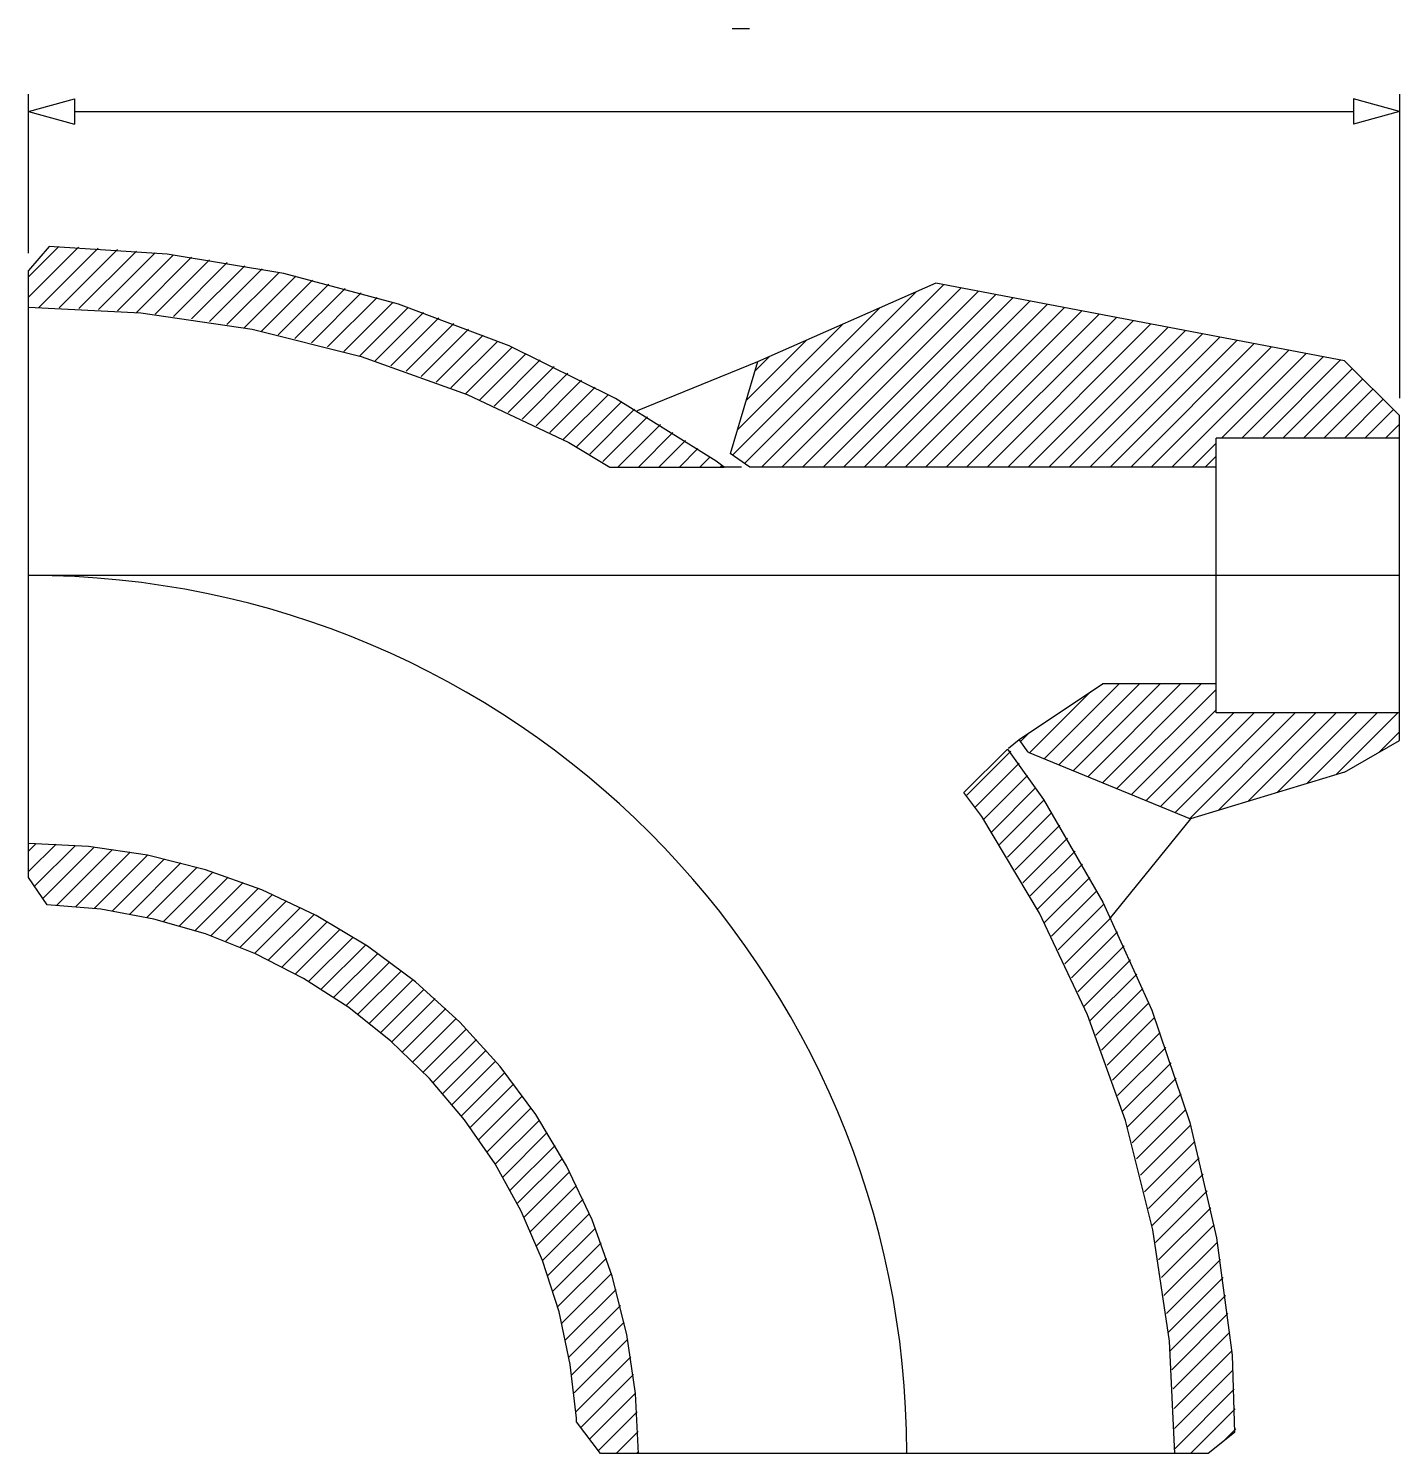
# Model space of a CAD drawing. Extents: x 485 to 1194, y 237 to 974.
import ezdxf

# ---------------------------------------------------------------- set-up
doc = ezdxf.new("R2010")
doc.units = 0
doc.header["$MEASUREMENT"] = 0
doc.layers.add('-1', color=7, linetype='CONTINUOUS')
doc.layers.add('1', color=7, linetype='CONTINUOUS')

msp = doc.modelspace()

# ---------------------------------------------------------------- linework, layer by layer
at = {"layer": '-1', "color": 5, "linetype": 'Continuous'}
msp.add_line((848.46, 973.75), (857.46, 973.75), dxfattribs=at)
at = {"layer": '1', "color": 3, "linetype": 'Continuous'}
for p, q in [((484.8, 857.65), (484.75, 939.79)), ((484.76, 930.79), (508.47, 937.34)), ((508.47, 937.34), (508.47, 924.23)), ((508.47, 937.34), (508.47, 924.23)), ((1169.8, 937.34), (1169.8, 924.23)), ((1193.51, 930.79), (1169.8, 937.34)), ((1169.8, 937.34), (1169.8, 924.23)), ((1193.51, 939.79), (1193.51, 782.62)), ((484.76, 930.79), (508.47, 924.23)), ((508.47, 930.79), (1169.8, 930.79)), ((1193.51, 930.79), (1169.8, 924.23))]:
    msp.add_line(p, q, dxfattribs=at)
at = {"layer": '1', "color": 7, "linetype": 'Continuous'}
for p, q in [((495.4, 861.1), (484.8, 848.65)), ((556.38, 857.08), (495.4, 861.1)), ((616.82, 847.08), (556.38, 857.08)), ((484.8, 534.77), (484.8, 848.65)), ((675.98, 831.21), (616.82, 847.08)), ((953.73, 842.17), (861.63, 801.36)), ((1165.15, 801.99), (953.73, 842.17)), ((484.8, 829.61), (542.88, 826.76)), ((542.88, 826.76), (600.4, 818.23)), ((733.3, 809.61), (675.98, 831.21)), ((600.4, 818.23), (656.81, 804.1)), ((656.81, 804.1), (711.57, 784.52)), ((788.22, 782.5), (733.3, 809.61)), ((861.63, 801.36), (847.45, 753.79)), ((1165.15, 801.99), (1193.51, 773.62)), ((711.57, 784.52), (764.14, 759.66)), ((840.23, 750.14), (788.22, 782.5)), ((1193.51, 605.63), (1193.51, 773.62)), ((764.14, 759.66), (785.26, 747)), ((1098.75, 619.88), (1098.75, 762)), ((1193.51, 762), (1098.75, 762)), ((857.66, 747), (847.51, 753.99)), ((785.26, 747), (844.32, 747)), ((844.32, 747), (840.23, 750.14)), ((1098.75, 747), (857.66, 747)), ((996.92, 606.17), (1039.91, 634.88)), ((1098.75, 634.88), (1039.91, 634.88)), ((1193.51, 619.88), (1098.75, 619.88)), ((1001.63, 599.52), (996.92, 606.17)), ((1165.15, 589.27), (1193.51, 605.63)), ((968.31, 578.7), (990.82, 601.21)), ((990.82, 601.21), (1009.53, 575.08)), ((1001.63, 599.52), (1085.47, 565.17)), ((1165.15, 589.27), (1085.47, 565.17)), ((977.52, 566.28), (968.31, 578.7)), ((1009.53, 575.08), (1040.14, 522.02)), ((1007.42, 516.4), (977.52, 566.28)), ((515.7, 550.82), (484.8, 552.33)), ((546.31, 546.28), (515.7, 550.82)), ((576.33, 538.77), (546.31, 546.28)), ((605.46, 528.35), (576.33, 538.77)), ((494.36, 520.65), (484.8, 534.77)), ((633.43, 515.12), (605.46, 528.35)), ((522.11, 518.35), (494.36, 520.65)), ((494.36, 520.65), (494.36, 520.65)), ((549.51, 513.34), (522.11, 518.35)), ((1032.29, 463.84), (1007.42, 516.4)), ((1040.14, 522.02), (1065.4, 466.22)), ((576.28, 505.67), (549.51, 513.34)), ((659.98, 499.22), (633.43, 515.12)), ((602.17, 495.41), (576.28, 505.67)), ((626.93, 482.67), (602.17, 495.41)), ((684.83, 480.79), (659.98, 499.22)), ((650.32, 467.56), (626.93, 482.67)), ((707.76, 460.01), (684.83, 480.79)), ((672.12, 450.23), (650.32, 467.56)), ((1065.4, 466.22), (1085.07, 408.21)), ((728.54, 437.09), (707.76, 460.01)), ((1051.89, 409.09), (1032.29, 463.84)), ((692.12, 430.84), (672.12, 450.23)), ((746.98, 412.24), (728.54, 437.09)), ((710.12, 409.59), (692.12, 430.84)), ((725.95, 386.68), (710.12, 409.59)), ((762.89, 385.7), (746.98, 412.24)), ((1066.02, 352.68), (1051.89, 409.09)), ((1085.07, 408.21), (1098.96, 348.55)), ((739.45, 362.33), (725.95, 386.68)), ((776.12, 357.73), (762.89, 385.7)), ((750.51, 336.77), (739.45, 362.33)), ((786.55, 328.6), (776.12, 357.73)), ((1074.56, 295.15), (1066.02, 352.68)), ((1098.96, 348.55), (1106.93, 287.82)), ((759.01, 310.25), (750.51, 336.77)), ((794.07, 298.58), (786.55, 328.6)), ((764.86, 283.02), (759.01, 310.25)), ((798.62, 267.98), (794.07, 298.58)), ((1077.41, 237.07), (1074.56, 295.15)), ((1106.93, 287.82), (1108.23, 247.91)), ((768.02, 255.35), (764.86, 283.02)), ((800.14, 237.07), (798.62, 267.98)), ((768.05, 253.36), (768.02, 255.35)), ((780.37, 237), (768.05, 253.36)), ((1108.23, 247.91), (1094.58, 237)), ((1094.58, 237), (780.37, 237)), ((800.14, 237), (800.14, 237.07)), ((1077.41, 237), (1077.41, 237.07))]:
    msp.add_line(p, q, dxfattribs=at)
at = {"layer": '1', "color": 4, "linetype": 'Continuous'}
for p, q in [((484.8, 845.42), (500.38, 861)), ((484.8, 834.81), (510.65, 860.66)), ((490.17, 829.58), (520.75, 860.16)), ((500.59, 829.4), (530.7, 859.51)), ((510.84, 829.04), (540.51, 858.71)), ((520.92, 828.51), (550.18, 857.77)), ((530.83, 827.82), (559.71, 856.69)), ((540.6, 826.98), (569.1, 855.48)), ((550.22, 825.99), (578.38, 854.15)), ((559.69, 824.86), (587.53, 852.69)), ((569.04, 823.59), (596.56, 851.12)), ((578.25, 822.2), (605.48, 849.43)), ((587.33, 820.68), (614.28, 847.63)), ((596.29, 819.03), (622.98, 845.72)), ((605.14, 817.27), (631.57, 843.7)), ((613.86, 815.39), (640.06, 841.59)), ((863.67, 747), (958.02, 841.35)), ((622.48, 813.4), (648.45, 839.37)), ((630.99, 811.3), (656.74, 837.06)), ((639.39, 809.1), (664.94, 834.65)), ((854.94, 748.87), (943.86, 837.79)), ((874.28, 747), (966.94, 839.66)), ((884.88, 747), (975.85, 837.96)), ((895.49, 747), (984.76, 836.27)), ((906.1, 747), (993.68, 834.58)), ((916.7, 747), (1002.59, 832.88)), ((647.69, 806.79), (673.05, 832.14)), ((655.89, 804.38), (681.06, 829.55)), ((663.99, 801.88), (688.98, 826.87)), ((848.66, 753.2), (924.82, 829.36)), ((927.31, 747), (1011.5, 831.19)), ((937.92, 747), (1020.41, 829.49)), ((948.52, 747), (1029.33, 827.8)), ((959.13, 747), (1038.24, 826.11)), ((672, 799.27), (696.82, 824.1)), ((679.91, 796.58), (704.57, 821.24)), ((687.73, 793.79), (712.23, 818.3)), ((851.2, 766.34), (905.77, 820.92)), ((969.74, 747), (1047.15, 824.41)), ((980.34, 747), (1056.06, 822.72)), ((990.95, 747), (1064.98, 821.02)), ((1001.56, 747), (1073.89, 819.33)), ((695.45, 790.91), (719.82, 815.28)), ((703.1, 787.95), (727.32, 812.17)), ((855.7, 781.45), (886.73, 812.48)), ((1012.16, 747), (1082.8, 817.64)), ((1022.77, 747), (1091.71, 815.94)), ((1033.38, 747), (1100.63, 814.25)), ((1043.98, 747), (1109.54, 812.55)), ((1054.59, 747), (1118.45, 810.86)), ((710.65, 784.9), (734.74, 808.99)), ((718.12, 781.76), (742.08, 805.72)), ((860.2, 796.56), (867.69, 804.05)), ((1065.2, 747), (1127.36, 809.17)), ((1075.8, 747), (1136.28, 807.47)), ((1101.41, 762), (1145.19, 805.78)), ((1112.02, 762), (1154.1, 804.08)), ((725.5, 778.53), (749.35, 802.38)), ((732.8, 775.23), (756.53, 798.96)), ((861.63, 801.36), (799.36, 776.16)), ((1122.62, 762), (1163.02, 802.39)), ((1133.23, 762), (1169.18, 797.95)), ((740.02, 771.84), (763.65, 795.47)), ((747.17, 768.38), (770.68, 791.9)), ((1143.83, 762), (1174.48, 792.65)), ((754.23, 764.83), (777.65, 788.25)), ((761.21, 761.21), (784.54, 784.54)), ((1154.44, 762), (1179.79, 787.34)), ((1165.05, 762), (1185.09, 782.04)), ((768.12, 757.51), (791.36, 780.75)), ((774.95, 753.73), (798.1, 776.89)), ((1175.65, 762), (1190.39, 776.74)), ((781.7, 749.88), (804.78, 772.96)), ((789.42, 747), (811.39, 768.96)), ((1186.26, 762), (1193.51, 769.25)), ((800.03, 747), (817.92, 764.89)), ((810.64, 747), (824.39, 760.75)), ((1086.41, 747), (1098.75, 759.34)), ((821.24, 747), (830.79, 756.55)), ((831.85, 747), (837.13, 752.27)), ((1093.12, 747), (1098.75, 752.63)), ((842.46, 747), (843.39, 747.93)), ((853.27, 747), (842.93, 747)), ((1193.51, 690.94), (484.8, 690.94)), ((1140.24, 690.94), (913.26, 690.94)), ((1009.82, 596.16), (1048.54, 634.88)), ((1017.35, 593.08), (1059.15, 634.88)), ((1024.87, 590), (1069.75, 634.88)), ((1032.39, 586.92), (1080.36, 634.88)), ((1039.92, 583.83), (1090.97, 634.88)), ((1002.3, 599.25), (1033.96, 630.91)), ((1047.44, 580.75), (1098.75, 632.06)), ((1054.97, 577.67), (1098.75, 621.45)), ((1062.49, 574.59), (1107.79, 619.88)), ((1070.02, 571.5), (1118.39, 619.88)), ((1077.54, 568.42), (1129, 619.88)), ((1085.06, 565.34), (1139.61, 619.88)), ((1099.85, 569.52), (1150.21, 619.88)), ((1115.05, 574.12), (1160.82, 619.88)), ((1130.26, 578.72), (1171.43, 619.88)), ((1145.46, 583.31), (1182.03, 619.88)), ((1160.67, 587.91), (1192.64, 619.88)), ((991.36, 601.75), (996.92, 606.17)), ((997.62, 605.17), (1002.02, 609.57)), ((1182.83, 599.47), (1193.51, 610.15)), ((969.88, 577.44), (992.54, 600.1)), ((974.22, 571.17), (996.93, 593.88)), ((978.49, 564.83), (1001.25, 587.6)), ((982.69, 558.42), (1005.51, 581.25)), ((986.81, 551.94), (1009.7, 574.83)), ((990.86, 545.39), (1013.82, 568.34)), ((994.84, 538.76), (1017.87, 561.78)), ((1085.47, 565.17), (1044.16, 514.05)), ((998.75, 532.06), (1021.85, 555.16)), ((484.8, 548.44), (488.67, 552.31)), ((484.8, 537.83), (498.98, 552.01)), ((487.84, 530.27), (508.98, 551.41)), ((492.13, 523.95), (518.69, 550.51)), ((499.17, 520.38), (528.13, 549.35)), ((509.1, 519.7), (537.33, 547.93)), ((518.71, 518.71), (546.29, 546.29)), ((1002.58, 525.28), (1025.76, 548.46)), ((528.04, 517.43), (555.03, 544.42)), ((537.1, 515.89), (563.56, 542.35)), ((545.91, 514.09), (571.9, 540.08)), ((1006.33, 518.43), (1029.6, 541.69)), ((554.49, 512.06), (580.04, 537.62)), ((562.84, 509.81), (588.01, 534.98)), ((570.99, 507.35), (595.8, 532.16)), ((1010.01, 511.5), (1033.37, 534.86)), ((578.93, 504.68), (603.43, 529.18)), ((586.68, 501.83), (610.89, 526.04)), ((1013.62, 504.5), (1037.06, 527.94)), ((594.25, 498.79), (618.2, 522.74)), ((601.65, 495.58), (625.36, 519.29)), ((1017.14, 497.42), (1040.68, 520.96)), ((608.87, 492.19), (632.36, 515.69)), ((615.92, 488.64), (639.23, 511.95)), ((1020.58, 490.25), (1044.23, 513.9)), ((622.82, 484.93), (645.95, 508.06)), ((629.55, 481.06), (652.53, 504.04)), ((1023.95, 483.01), (1047.71, 506.77)), ((636.13, 477.03), (658.98, 499.88)), ((642.56, 472.86), (665.29, 495.59)), ((1027.23, 475.69), (1051.11, 499.56)), ((648.85, 468.53), (671.47, 491.16)), ((654.98, 464.06), (677.52, 486.6)), ((1030.43, 468.28), (1054.43, 492.28)), ((660.97, 459.45), (683.44, 481.92)), ((1033.54, 460.79), (1057.67, 484.91)), ((666.82, 454.69), (689.24, 477.11)), ((672.53, 449.79), (694.9, 472.16)), ((1036.57, 453.21), (1060.83, 477.47)), ((678.09, 444.75), (700.44, 467.1)), ((1039.52, 445.55), (1063.92, 469.95)), ((683.51, 439.56), (705.85, 461.9)), ((1042.37, 437.79), (1066.92, 462.34)), ((688.8, 434.24), (711.14, 456.58)), ((693.94, 428.78), (716.3, 451.13)), ((1045.13, 429.95), (1069.84, 454.65)), ((698.95, 423.17), (721.33, 445.56)), ((1047.8, 422.01), (1072.67, 446.88)), ((703.81, 417.43), (726.24, 439.86)), ((1050.38, 413.98), (1075.42, 439.02)), ((708.53, 411.54), (731.02, 434.03)), ((713.1, 405.51), (735.67, 428.08)), ((1052.86, 405.85), (1078.07, 431.07)), ((717.54, 399.34), (740.19, 421.99)), ((1055.24, 397.63), (1080.64, 423.03)), ((721.82, 393.02), (744.58, 415.77)), ((1057.52, 389.3), (1083.12, 414.91)), ((725.96, 386.54), (748.84, 409.42)), ((1059.69, 380.87), (1085.5, 406.68)), ((729.94, 379.92), (752.96, 402.94)), ((1061.76, 372.33), (1087.79, 398.36)), ((733.77, 373.14), (756.94, 396.32)), ((737.44, 366.21), (760.79, 389.56)), ((1063.72, 363.68), (1089.98, 389.95)), ((740.94, 359.11), (764.49, 382.66)), ((1065.57, 354.92), (1092.07, 381.43)), ((744.28, 351.84), (768.05, 375.61)), ((747.45, 344.4), (771.46, 368.41)), ((1067.3, 346.05), (1094.06, 372.81)), ((750.44, 336.78), (774.72, 361.06)), ((1068.91, 337.05), (1095.94, 364.08)), ((1070.4, 327.94), (1097.71, 355.24)), ((753.24, 328.97), (777.82, 353.55)), ((1071.76, 318.69), (1099.36, 346.3)), ((755.85, 320.98), (780.75, 345.88)), ((758.25, 312.77), (783.52, 338.04)), ((1072.99, 309.31), (1100.91, 337.23)), ((760.44, 304.36), (786.11, 330.03)), ((1074.08, 299.8), (1102.33, 328.05)), ((762.41, 295.72), (788.52, 321.83)), ((1075.03, 290.14), (1103.63, 318.74)), ((764.14, 286.84), (790.74, 313.44)), ((765.62, 277.71), (792.76, 304.85)), ((1075.83, 280.33), (1104.8, 309.31)), ((766.82, 268.31), (794.56, 296.05)), ((1076.47, 270.37), (1105.84, 299.74)), ((1076.96, 260.25), (1106.75, 290.04)), ((767.73, 258.61), (796.15, 287.03)), ((1077.27, 249.96), (1107.51, 280.19)), ((770.21, 250.49), (797.5, 277.77)), ((774.77, 244.44), (798.59, 268.26)), ((1077.41, 239.49), (1108.12, 270.2)), ((779.33, 238.39), (799.41, 258.47)), ((1085.53, 237), (1108.58, 260.05)), ((788.54, 237), (799.93, 248.39)), ((1102.34, 243.2), (1108.87, 249.74)), ((799.15, 237), (800.14, 237.99))]:
    msp.add_line(p, q, dxfattribs=at)
msp.add_arc((484.84, 237.03), 453.94, 0.00983, 89.93666, dxfattribs=at)

doc.saveas('drawing.dxf')
